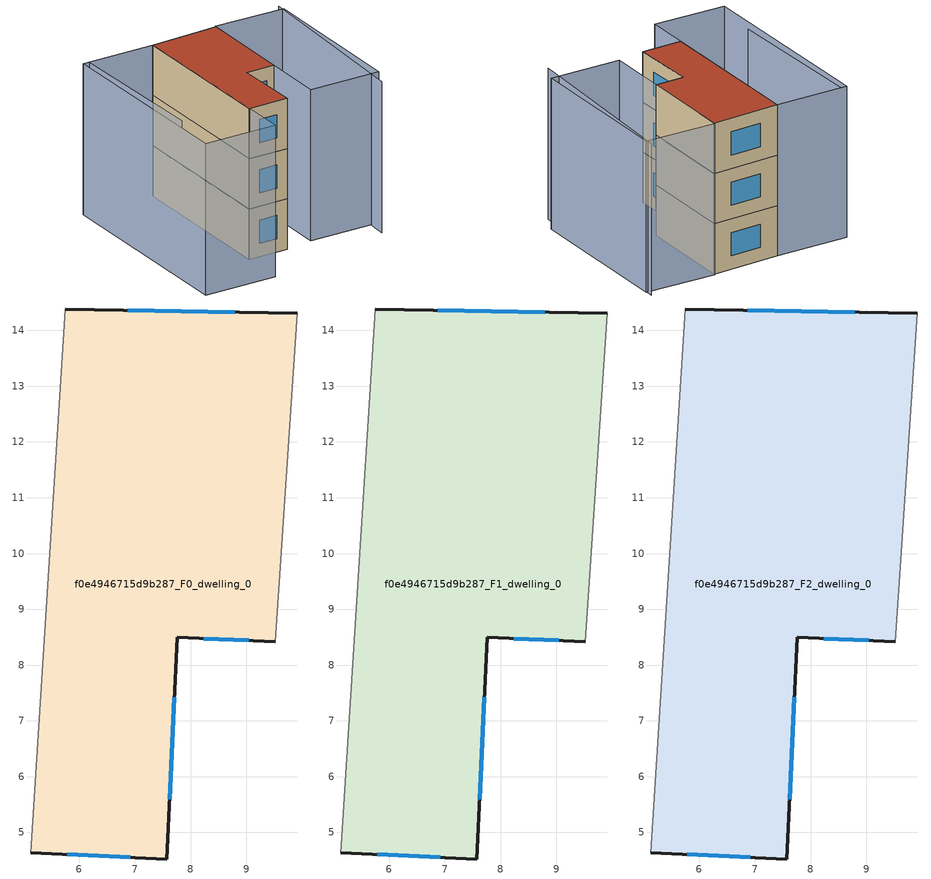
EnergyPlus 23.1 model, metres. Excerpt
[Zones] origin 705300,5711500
f0e4946715d9b287_F0_dwelling_0
 floor ground (EU_floor_Construction): 9.91,14.31 9.52,8.42 7.76,8.5 7.57,4.52 5.13,4.64 5.75,14.38 z0
 wall outside (EU_wall_Construction): 5.13,4.64 7.57,4.52 7.76,8.5 9.52,8.42 / 9.91,14.31 5.75,14.38 z0:3
 wall adiabatic (EU_wall_Construction): 5.75,14.38 5.13,4.64 / 9.52,8.42 9.91,14.31 z0:3
 window (EU_Window_Construction): 5.79,4.61 6.91,4.55 / 8.79,14.33 6.87,14.36 / 8.23,8.48 9.05,8.44 / 7.62,5.6 7.71,7.42 z0.81:2.19
f0e4946715d9b287_F1_dwelling_0
 floor to f0e4946715d9b287_F0_dwelling_0 (EU_floor_Construction): 9.91,14.31 9.52,8.42 7.76,8.5 7.57,4.52 5.13,4.64 5.75,14.38 z3
 wall outside (EU_wall_Construction): 5.13,4.64 7.57,4.52 7.76,8.5 9.52,8.42 / 9.91,14.31 5.75,14.38 z3:6
 wall adiabatic (EU_wall_Construction): 5.75,14.38 5.13,4.64 / 9.52,8.42 9.91,14.31 z3:6
 window (EU_Window_Construction): 5.79,4.61 6.91,4.55 / 8.79,14.33 6.87,14.36 / 8.23,8.48 9.05,8.44 / 7.62,5.6 7.71,7.42 z3.81:5.19
f0e4946715d9b287_F2_dwelling_0
 floor to f0e4946715d9b287_F1_dwelling_0 (EU_floor_Construction): 9.91,14.31 9.52,8.42 7.76,8.5 7.57,4.52 5.13,4.64 5.75,14.38 z6
 wall outside (EU_wall_Construction): 5.13,4.64 7.57,4.52 7.76,8.5 9.52,8.42 / 9.91,14.31 5.75,14.38 z6:9
 wall adiabatic (EU_wall_Construction): 5.75,14.38 5.13,4.64 / 9.52,8.42 9.91,14.31 z6:9
 window (EU_Window_Construction): 5.79,4.61 6.91,4.55 / 8.79,14.33 6.87,14.36 / 8.23,8.48 9.05,8.44 / 7.62,5.6 7.71,7.42 z6.81:8.19
 roof outside (EU_roof_Construction): 7.57,4.52 7.76,8.5 9.52,8.42 9.91,14.31 5.75,14.38 5.13,4.64 z9
shading: 13,3.27 14.25,14.49 / 1.65,14.54 1.22,5.52 / 5.75,14.38 4.98,2.04 / 4.98,2.04 0.52,2.31 / 0.52,2.31 1.29,14.66 / 1.29,14.66 5.75,14.38 / 9.27,4.69 9.92,14.35 / 9.92,14.35 14.27,14.06 / 14.27,14.06 13.63,4.39 / 13.63,4.39 9.27,4.69 z0:9
[Building]
EU S2 Campaign: North Axis=0; Terrain=City; Solar Distribution=FullExterior
[Site:Location]
London: Latitude=51.5; Longitude=-0.5; Time Zone=0; Elevation=25
[SizingPeriod:WeatherFileDays]
AnnualSizingPeriod: Begin Month=1; Begin Day of Month=1; End Month=12; End Day of Month=31; Day of Week for Start Day=Monday; Use Weather File Daylight Saving Period=No; Use Weather File Rain and Snow Indicators=No
[MATERIAL]
EU_InternalMass_Material: Roughness=MediumRough; Thickness=0.1; Conductivity=1; Density=1800; Specific Heat=900; Thermal Absorptance=0.9; Solar Absorptance=0.7; Visible Absorptance=0.7
[MATERIAL:NOMASS] Roughness=MediumRough; Thermal Absorptance=0.9; Solar Absorptance=0.7; Visible Absorptance=0.7
Name | Thermal Resistance
EU_wall_NoMass | 0.555556
EU_roof_NoMass | 0.510204
EU_floor_NoMass | 1.68919
[WINDOWMATERIAL:SIMPLEGLAZINGSYSTEM]
EU_Window_SimpleGlazing: UFactor=3.96; Solar Heat Gain Coefficient=0.85; Visible Transmittance=0.85
[CONSTRUCTION]
EU_wall_Construction: EU_wall_NoMass
EU_roof_Construction: EU_roof_NoMass
EU_floor_Construction: EU_floor_NoMass
EU_Window_Construction: EU_Window_SimpleGlazing
EU_InternalMass_Construction: EU_InternalMass_Material
[ZONE] Type=1; Multiplier=1; Ceiling Height=autocalculate; Floor Area=autocalculate; Part of Total Floor Area=Yes
Name | Volume
f0e4946715d9b287_F0_dwelling_0 | 101.594
f0e4946715d9b287_F1_dwelling_0; f0e4946715d9b287_F2_dwelling_0 | 101.595
[INTERNALMASS] Construction=EU_InternalMass_Construction; Surface Area=33.8649
Name | Zone or ZoneList
f0e4946715d9b287_F0_dwelling_0_EU_InternalMass | f0e4946715d9b287_F0_dwelling_0
f0e4946715d9b287_F1_dwelling_0_EU_InternalMass | f0e4946715d9b287_F1_dwelling_0
f0e4946715d9b287_F2_dwelling_0_EU_InternalMass | f0e4946715d9b287_F2_dwelling_0
[OTHEREQUIPMENT] Fuel Type=Electricity; Design Level Calculation Method=Watts/Area; Power per Zone Floor Area=1; Fraction Latent=0; Fraction Radiant=0; Fraction Lost=0; Carbon Dioxide Generation Rate=0; EndUse Subcategory=EU_Step8_InternalGains
Name | Zone or ZoneList or Space or SpaceList | Schedule
EU_Step8_InternalGain_f0e4946715d9b287_F0_dwelling_0_f000 | f0e4946715d9b287_F0_dwelling_0 | EU_Step8_GainSchedule_f0e4946715d9b287_F0_dwelling_0_f000
EU_Step8_InternalGain_f0e4946715d9b287_F1_dwelling_0_f000 | f0e4946715d9b287_F1_dwelling_0 | EU_Step8_GainSchedule_f0e4946715d9b287_F1_dwelling_0_f000
EU_Step8_InternalGain_f0e4946715d9b287_F2_dwelling_0_f000 | f0e4946715d9b287_F2_dwelling_0 | EU_Step8_GainSchedule_f0e4946715d9b287_F2_dwelling_0_f000
[ZONEVENTILATION:DESIGNFLOWRATE] Schedule=EU_AlwaysOn; Design Flow Rate Calculation Method=AirChanges/Hour; Air Changes per Hour=0.48; Ventilation Type=Natural; Fan Pressure Rise=0; Fan Total Efficiency=1; Constant Term Coefficient=1; Temperature Term Coefficient=0; Velocity Term Coefficient=0; Velocity Squared Term Coefficient=0; Minimum Indoor Temperature=-100; Maximum Indoor Temperature=100; Delta Temperature=-100; Minimum Outdoor Temperature=-100; Maximum Outdoor Temperature=100; Maximum Wind Speed=40
Name | Zone or ZoneList or Space or SpaceList
EU_ConstantAir_f0e4946715d9b287_F0_dwelling_0 | f0e4946715d9b287_F0_dwelling_0
EU_ConstantAir_f0e4946715d9b287_F1_dwelling_0 | f0e4946715d9b287_F1_dwelling_0
EU_ConstantAir_f0e4946715d9b287_F2_dwelling_0 | f0e4946715d9b287_F2_dwelling_0
[HVACTEMPLATE:THERMOSTAT] Constant Heating Setpoint=20; Constant Cooling Setpoint=50
EU_HeatOnly_f0e4946715d9b287_F0_dwelling_0; EU_HeatOnly_f0e4946715d9b287_F1_dwelling_0; EU_HeatOnly_f0e4946715d9b287_F2_dwelling_0
[HVACTEMPLATE:ZONE:IDEALLOADSAIRSYSTEM] System Availability Schedule=EU_AlwaysOn; Maximum Heating Supply Air Temperature=50; Minimum Cooling Supply Air Temperature=13; Maximum Heating Supply Air Humidity Ratio=0.0156; Minimum Cooling Supply Air Humidity Ratio=0.0077; Heating Limit=NoLimit; Cooling Limit=NoLimit; Heating Availability Schedule=EU_AlwaysOn; Cooling Availability Schedule=EU_CoolingOff; Dehumidification Control Type=ConstantSensibleHeatRatio; Cooling Sensible Heat Ratio=0.7; Dehumidification Setpoint=60; Humidification Control Type=None; Humidification Setpoint=30; Outdoor Air Method=None; Outdoor Air Flow Rate per Person=0.00944; Outdoor Air Flow Rate per Zone Floor Area=0; Outdoor Air Flow Rate per Zone=0; Demand Controlled Ventilation Type=None; Outdoor Air Economizer Type=NoEconomizer; Heat Recovery Type=None; Sensible Heat Recovery Effectiveness=0.7; Latent Heat Recovery Effectiveness=0.65
Name | Template Thermostat
f0e4946715d9b287_F0_dwelling_0 | EU_HeatOnly_f0e4946715d9b287_F0_dwelling_0
f0e4946715d9b287_F1_dwelling_0 | EU_HeatOnly_f0e4946715d9b287_F1_dwelling_0
f0e4946715d9b287_F2_dwelling_0 | EU_HeatOnly_f0e4946715d9b287_F2_dwelling_0
[SIZING:ZONE] Zone Cooling Design Supply Air Temperature Input Method=SupplyAirTemperature; Zone Cooling Design Supply Air Temperature=13; Zone Heating Design Supply Air Temperature Input Method=SupplyAirTemperature; Zone Heating Design Supply Air Temperature=50; Zone Cooling Design Supply Air Humidity Ratio=0.008; Zone Heating Design Supply Air Humidity Ratio=0.008; Cooling Design Air Flow Method=DesignDay; Cooling Design Air Flow Rate=0; Cooling Minimum Air Flow per Zone Floor Area=0.000762; Cooling Minimum Air Flow=0; Cooling Minimum Air Flow Fraction=0.2; Heating Design Air Flow Method=DesignDay; Heating Design Air Flow Rate=0; Heating Maximum Air Flow per Zone Floor Area=0.002032; Heating Maximum Air Flow=0.141576; Heating Maximum Air Flow Fraction=0.3; Account for Dedicated Outdoor Air System=No; Dedicated Outdoor Air System Control Strategy=NeutralSupplyAir; Dedicated Outdoor Air Low Setpoint Temperature for Design=autosize; Dedicated Outdoor Air High Setpoint Temperature for Design=autosize; Zone Load Sizing Method=Sensible Load Only No Latent Load; Zone Latent Cooling Design Supply Air Humidity Ratio Input Method=HumidityRatioDifference; Zone Cooling Design Supply Air Humidity Ratio Difference=0.005; Zone Latent Heating Design Supply Air Humidity Ratio Input Method=HumidityRatioDifference; Zone Humidification Design Supply Air Humidity Ratio Difference=0.005
f0e4946715d9b287_F0_dwelling_0; f0e4946715d9b287_F1_dwelling_0; f0e4946715d9b287_F2_dwelling_0
[SCHEDULE:CONSTANT]
Name | Hourly Value
EU_AlwaysOn | 1
EU_CoolingOff | 0
[SCHEDULE:FILE] Column Number=1; Rows to Skip at Top=0; Number of Hours of Data=8760; Column Separator=Comma; Interpolate to Timestep=No; Minutes per Item=60; Adjust Schedule for Daylight Savings=Yes
Name | File
EU_Step8_GainSchedule_f0e4946715d9b287_F0_dwelling_0_f000 | ../../schedules/f0e4946715d9b287/f0e4946715d9b287_F0_dwelling_0_f000_gain.csv
EU_Step8_GainSchedule_f0e4946715d9b287_F1_dwelling_0_f000 | ../../schedules/f0e4946715d9b287/f0e4946715d9b287_F1_dwelling_0_f000_gain.csv
EU_Step8_GainSchedule_f0e4946715d9b287_F2_dwelling_0_f000 | ../../schedules/f0e4946715d9b287/f0e4946715d9b287_F2_dwelling_0_f000_gain.csv
